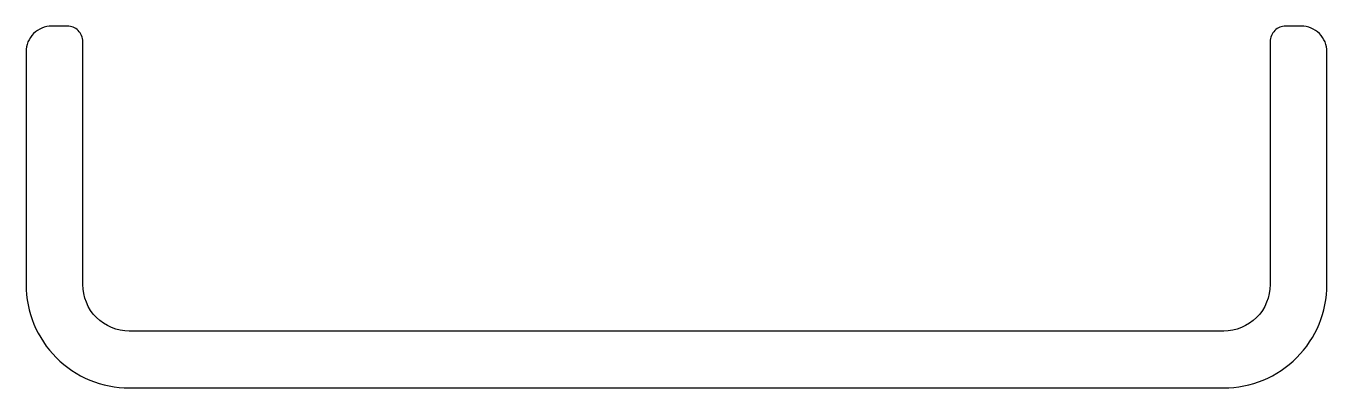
# Model space of a CAD drawing. Extents: x 892.4 to 917.6, y 242.3 to 249.3.
import ezdxf

# ---------------------------------------------------------------- set-up
doc = ezdxf.new("R2010")
doc.units = 0
doc.layers.get('0').update_dxf_attribs({"linetype": 'CONTINUOUS'})

msp = doc.modelspace()

# ---------------------------------------------------------------- linework, layer by layer
at = {"color": 0}
msp.add_lwpolyline([(892.449, 244.291, 0.414214), (894.449, 242.291), (915.649, 242.291, 0.414214), (917.649, 244.291), (917.649, 248.791, 0.414214), (917.149, 249.291), (916.849, 249.291, 0.414214), (916.549, 248.991), (916.549, 244.291, -0.414214), (915.649, 243.391), (894.449, 243.391, -0.414214), (893.549, 244.291), (893.549, 248.991, 0.414214), (893.249, 249.291), (892.949, 249.291, 0.414214), (892.449, 248.791)], format="xyb", close=True, dxfattribs=at)

doc.saveas('drawing.dxf')
